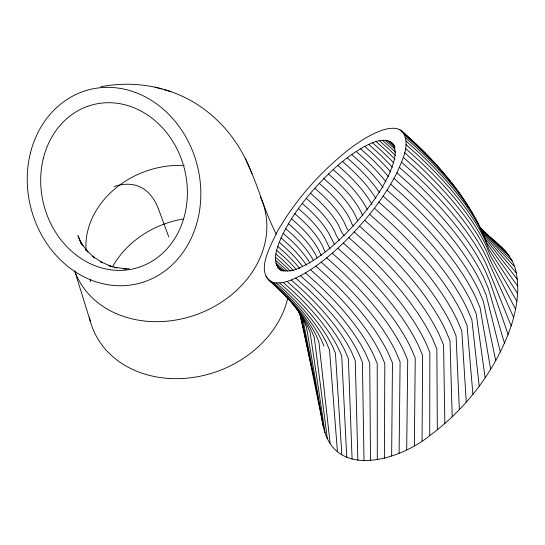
<?xml version="1.0" encoding="UTF-8"?>
<svg xmlns="http://www.w3.org/2000/svg" width="545" height="545" viewBox="0 0 545 545"><rect width="100%" height="100%" fill="white"/><g stroke="black" fill="none" stroke-linecap="round" stroke-linejoin="round"><path stroke-width="0.82" d="M294.286 305.677A101.554 37.734 34.2 0 1 304.117 321.489L306.433 326.952L323.342 426.694C334.93 480.193 400.132 459.953 429.719 435.646L429.855 352.452L425.522 342.24A234.336 87.077 34.2 0 0 355.272 253.759L343.336 243.043C330.311 255.448 316.311 267.084 300.465 275.722C292.175 279.844 282.909 284.327 273.399 282.535C253.902 273.917 270.94 245.502 276.601 232.824C294.94 200.451 320.133 172.022 349.379 149.085C359.864 141.257 370.981 133.818 383.544 129.792C387.951 128.538 392.638 127.68 397.182 128.702C403.579 130.507 407.21 136.884 412.422 140.542A191.82 71.279 34.2 0 1 440.387 169.481M384.368 458.27L384.811 363.522L381.016 354.57A198.932 73.922 34.2 0 0 321.38 279.462L310.534 269.721M281.513 270.838C270.579 263.031 277.044 247.784 281.077 237.906C289.45 219.608 301.576 203.278 314.812 188.229C329.425 172.125 345.591 156.967 364.728 146.38C373.27 142.054 386.139 135.923 393.946 144.772M343.336 243.043C364.428 222.401 383.407 199.163 396.91 172.806C402.087 160.421 411.72 143.308 401.794 131.004M422.041 440.912L422.634 355.517L418.383 345.476A229.493 85.279 34.2 0 0 349.577 258.827L337.791 248.248M391.651 456.07L392.455 362.929L388.558 353.739A205.765 76.463 34.2 0 0 326.871 276.049L315.807 266.123M399.104 453.215L400.098 361.826L396.106 352.404A212.278 78.882 34.2 0 0 332.464 272.255L321.209 262.152M414.343 445.612L415.242 358.106L411.066 348.262A224.179 83.303 34.2 0 0 343.854 263.616L332.232 253.18M406.686 449.72L407.715 360.218L403.627 350.571A218.429 81.164 34.2 0 0 338.138 268.106L326.693 257.826M429.719 435.646C466.758 408.144 496.161 369.687 511.162 325.924C516.585 308.858 519.828 290.471 516.19 272.698C513.622 256.954 501.202 246.04 489.424 236.605M90.191 281.629L90.77 279.312M100.675 86.798C136.359 79.706 174.986 87.411 204.246 109.313C216.971 118.708 227.967 130.384 236.673 143.58C254.958 171.362 261.219 204.859 276.301 234.261M129.267 268.78L123.374 268.705L126.215 268.937L114.416 267.214L116.943 267.929L108.666 265.585L111.166 266.294L100.157 261.559L102.453 262.751L92.459 256.191L94.598 257.914L85.981 249.801L87.983 252.124L81.062 242.791L82.922 245.822L80.197 240.863L81.818 244.562L77.935 235.665L81.089 243.356M155.005 87.077L161.811 89.005M164.134 89.653L170.973 91.587M279.095 268.671C289.095 274.809 301.031 267.2 310.037 262.499C327.32 251.953 342.253 237.981 355.769 223.007C369.013 207.952 381.139 191.629 389.512 173.33C393.034 164.065 399.097 151.312 391.487 142.565M497.701 244.698L499.595 246.061M500.862 246.974L502.122 247.88M481.807 229.833L486.889 234.35M403.491 132.844L414.336 142.586A198.932 73.922 34.2 0 1 465.014 201.575M399.689 129.615L410.092 138.955M404.765 135.14L415.821 145.065A205.765 76.463 34.2 0 1 477.515 222.755L478.49 225.051M405.616 137.865L416.87 147.974A212.278 78.882 34.2 0 1 480.513 228.123L484.505 237.545L517.266 279.224M406.032 141.012L417.477 151.292A218.429 81.164 34.2 0 1 482.959 233.757L487.046 243.404L517.75 286.18M406.005 144.554L417.627 154.991A224.179 83.303 34.2 0 1 484.839 239.63L489.015 249.481L517.627 293.537M405.548 148.478L417.334 159.058A229.493 85.279 34.2 0 1 486.14 245.706L490.391 255.748L516.898 301.235M404.656 152.75L416.591 163.466A234.336 87.077 34.2 0 1 486.849 251.94L491.174 262.159L515.577 309.233M389.709 141.393L394.532 145.726M387.59 140.617L395.139 147.395M385.158 140.249L395.016 149.098M403.341 157.348L415.406 168.187A238.69 88.699 34.2 0 1 486.971 258.303L513.656 317.476M382.413 140.276L392.066 148.948A160.271 59.555 34.2 0 1 395.609 152.293M401.597 162.24L413.784 173.187A242.518 90.116 34.2 0 1 486.494 264.747L511.162 325.924M376.07 141.543L385.315 149.848A147.048 54.643 34.2 0 1 394.955 159.222M372.507 142.77L381.555 150.897A140.474 52.197 34.2 0 1 393.769 162.955M399.451 167.404L411.741 178.44A245.795 91.335 34.2 0 1 485.431 271.24L489.935 281.867L508.104 334.514M368.72 144.384L377.569 152.328A133.988 49.786 34.2 0 1 392.434 167.288M396.91 172.806L409.281 183.91A248.506 92.343 34.2 0 1 483.783 277.739L488.327 288.462L504.5 343.2M364.728 146.38L373.38 154.146A127.619 47.422 34.2 0 1 390.717 171.941M393.987 178.406L406.427 189.571A250.632 93.134 34.2 0 1 481.562 284.204L486.14 294.995L500.371 351.927M360.552 148.737L369.013 156.333A121.412 45.112 34.2 0 1 388.381 176.628M356.219 151.442L364.496 158.874A115.404 42.885 34.2 0 1 385.989 181.969M390.704 184.176L403.184 195.383A252.158 93.699 34.2 0 1 478.782 290.587L483.381 301.44L495.752 360.64M351.757 154.487L359.857 161.763A109.627 40.739 34.2 0 1 383.094 187.405M387.079 190.076L399.587 201.309A253.078 94.04 34.2 0 1 475.465 296.861L480.077 307.748L490.657 369.285M347.192 157.846L355.122 164.965A104.129 38.695 34.2 0 1 379.402 192.426M383.135 196.077L395.656 207.318A253.384 94.156 34.2 0 1 471.623 302.986L476.235 313.879L485.132 377.808M342.56 161.497L350.326 168.473A98.931 36.76 34.2 0 1 375.852 198.326M378.891 202.127L391.405 213.368A253.078 94.04 34.2 0 1 467.276 308.92L471.888 319.799L479.198 386.16M337.88 165.421L345.503 172.268A94.074 34.955 34.2 0 1 371.99 204.436M333.179 169.597L340.666 176.314A89.578 33.286 34.2 0 1 367.167 209.403M374.381 208.21L386.868 219.417A252.158 93.699 34.2 0 1 462.467 314.622L467.058 325.474L472.903 394.28M328.499 173.991L335.856 180.593A85.483 31.767 34.2 0 1 361.485 212.87L362.67 215.663M369.633 214.267L382.072 225.432A250.632 93.134 34.2 0 1 457.207 320.065L461.785 330.863L466.275 402.135M323.859 178.576L331.101 185.082A81.805 30.397 34.2 0 1 355.626 215.97L357.643 220.725M364.673 220.275L377.045 231.387A248.506 92.343 34.2 0 1 451.546 325.208L456.083 335.931L459.36 409.663M319.288 183.331L326.428 189.749A78.575 29.198 34.2 0 1 349.985 219.417L351.954 224.056L353.46 226.1M359.53 226.195L371.813 237.225A245.795 91.335 34.2 0 1 445.503 330.032L450.006 340.652L452.207 416.823M314.812 188.229L321.87 194.565A75.803 28.17 34.2 0 1 344.597 223.184L346.525 227.728L348.473 230.508M354.236 231.986L366.424 242.927A242.518 90.116 34.2 0 1 439.127 334.494L443.582 344.999L444.849 423.56M310.466 193.23L317.456 199.504A73.514 27.318 34.2 0 1 339.494 227.258L341.388 231.72L344.195 235.924M306.276 198.305L313.212 204.532A71.715 26.65 34.2 0 1 334.712 231.605L336.572 236.005L339.29 240.297M348.827 237.613L360.899 248.452A238.69 88.699 34.2 0 1 432.457 338.574L436.852 348.936L437.342 429.848M302.264 203.428L309.158 209.614A70.428 26.167 34.2 0 1 330.27 236.21L334.296 244.201M298.449 208.565L305.323 214.73A69.651 25.881 34.2 0 1 326.203 241.026L330.107 249.024M294.865 213.681L301.732 219.839A69.385 25.785 34.2 0 1 322.531 246.04L325.154 251.851M291.534 218.749L298.401 224.915A69.651 25.881 34.2 0 1 319.281 251.211L321.114 255.537M288.469 223.736L295.363 229.922A70.428 26.167 34.2 0 1 316.475 256.511L317.095 257.962M285.696 228.607L292.631 234.834A71.715 26.65 34.2 0 1 313.423 260.496M283.223 233.342L290.213 239.616A73.514 27.318 34.2 0 1 309.948 263.065M281.077 237.906L288.135 244.242A75.803 28.17 34.2 0 1 306.413 265.129M279.265 242.266L286.404 248.684A78.575 29.198 34.2 0 1 302.359 266.117M277.793 246.408L285.035 252.907A81.805 30.397 34.2 0 1 299.668 268.515M305.404 272.929L316.032 282.474A191.82 71.279 34.2 0 1 373.543 354.897L377.229 363.59L377.304 459.803M276.676 250.291L284.034 256.899A85.483 31.767 34.2 0 1 296.167 269.414M300.465 275.722L310.868 285.055A184.476 68.547 34.2 0 1 366.172 354.713L369.742 363.14L370.505 460.654M275.927 253.902L283.407 260.619A89.578 33.286 34.2 0 1 293.346 270.62M275.538 257.213L283.162 264.059A94.074 34.955 34.2 0 1 290.301 271.056M295.737 278.079L305.909 287.208A176.941 65.747 34.2 0 1 358.957 354.012L362.411 362.173L364.012 460.818M275.518 260.21L283.291 267.186A98.931 36.76 34.2 0 1 287.324 271.042M275.872 262.867L283.802 269.986A104.129 38.695 34.2 0 1 285.035 271.144M276.588 265.17L283.441 271.328M277.664 267.111L281.799 270.824M291.255 279.987L301.187 288.911A169.263 62.893 34.2 0 1 351.934 352.813L355.272 360.701L357.861 460.3M287.045 281.445L296.739 290.144A161.483 60.005 34.2 0 1 345.149 351.116L348.371 358.726L352.084 459.101M279.537 282.937L288.748 291.214A145.835 54.193 34.2 0 1 332.47 346.273L335.454 353.324L341.831 454.694M276.288 282.978L285.26 291.03A138.062 51.305 34.2 0 1 326.653 343.159L329.521 349.931L337.409 451.505M273.399 282.535L282.14 290.376A130.378 48.451 34.2 0 1 321.23 339.603L323.982 346.102M265.817 276.097L267.03 277.18M270.899 281.615L279.401 289.252A122.843 45.651 34.2 0 1 316.229 335.631L318.873 341.858L330.107 443.276M267.098 278.386L271.437 282.283M272.677 283.4L275.157 285.628A108.387 40.276 34.2 0 1 307.653 326.55L310.071 332.259L325.018 432.744M268.794 280.232L277.071 287.665A115.499 42.919 34.2 0 1 311.699 331.271L314.227 337.239L327.279 438.282M479.988 227.667L506.039 251.695M479.838 227.537L509.418 256.109M480.152 228.335L512.252 261.103M481.215 230.392L514.514 266.641M481.957 232.592L516.19 272.698M252.049 173.651L245.366 158.35M299.273 311.917L300.792 315.494L305.949 339.508M168.786 236.966L158.765 209.743A153.663 65.686 -66.7 0 0 114.041 186.547M74.665 270.831L90.334 321.346M299.614 312.714L303.756 330.025M299.375 311.91L313.702 376.67M306.842 343.65L309.328 355.245M300.792 315.494L323.342 426.694M322.156 418.621L322.259 420.168L303.333 321.352L301.119 316.12A95.041 35.316 34.2 0 0 298.612 311.365M346.736 457.228L341.756 356.26A153.663 57.102 34.2 0 0 283.127 282.426M112.427 267.03A87.05 71.736 -20.2 0 1 183.059 219.063M260.163 196.554A100.014 82.424 -20.2 0 1 201.262 312.762A100.014 82.424 -20.2 0 1 75.176 272.173M287.767 298.176A103.012 84.897 -20.2 0 1 187.432 378.128A103.012 84.897 -20.2 0 1 89.353 317.292M86.096 250.7A84.516 69.651 -20.2 0 1 184.251 165.523M379.375 140.712A153.663 57.102 34.2 0 1 395.384 155.475M287.195 296.991A101.554 37.734 34.2 0 1 293.353 304.451M465.873 202.951A198.932 73.922 34.2 0 1 467.133 205.015M467.944 206.385A198.932 73.922 34.2 0 1 468.734 207.74M441.981 171.355A191.82 71.279 34.2 0 1 443.031 172.602M447.847 178.535A191.82 71.279 34.2 0 1 448.876 179.85M449.884 181.158A191.82 71.279 34.2 0 1 451.369 183.106M43.321 158.418A84.516 72.567 75.7 0 0 132.524 269.005A84.516 72.567 75.7 0 0 166.28 132.224A84.516 72.567 75.7 0 0 43.321 158.418M30.357 153.261A100.014 85.878 75.7 0 0 135.916 284.122A100.014 85.878 75.7 0 0 175.858 122.264A100.014 85.878 75.7 0 0 30.357 153.261"/></g></svg>
